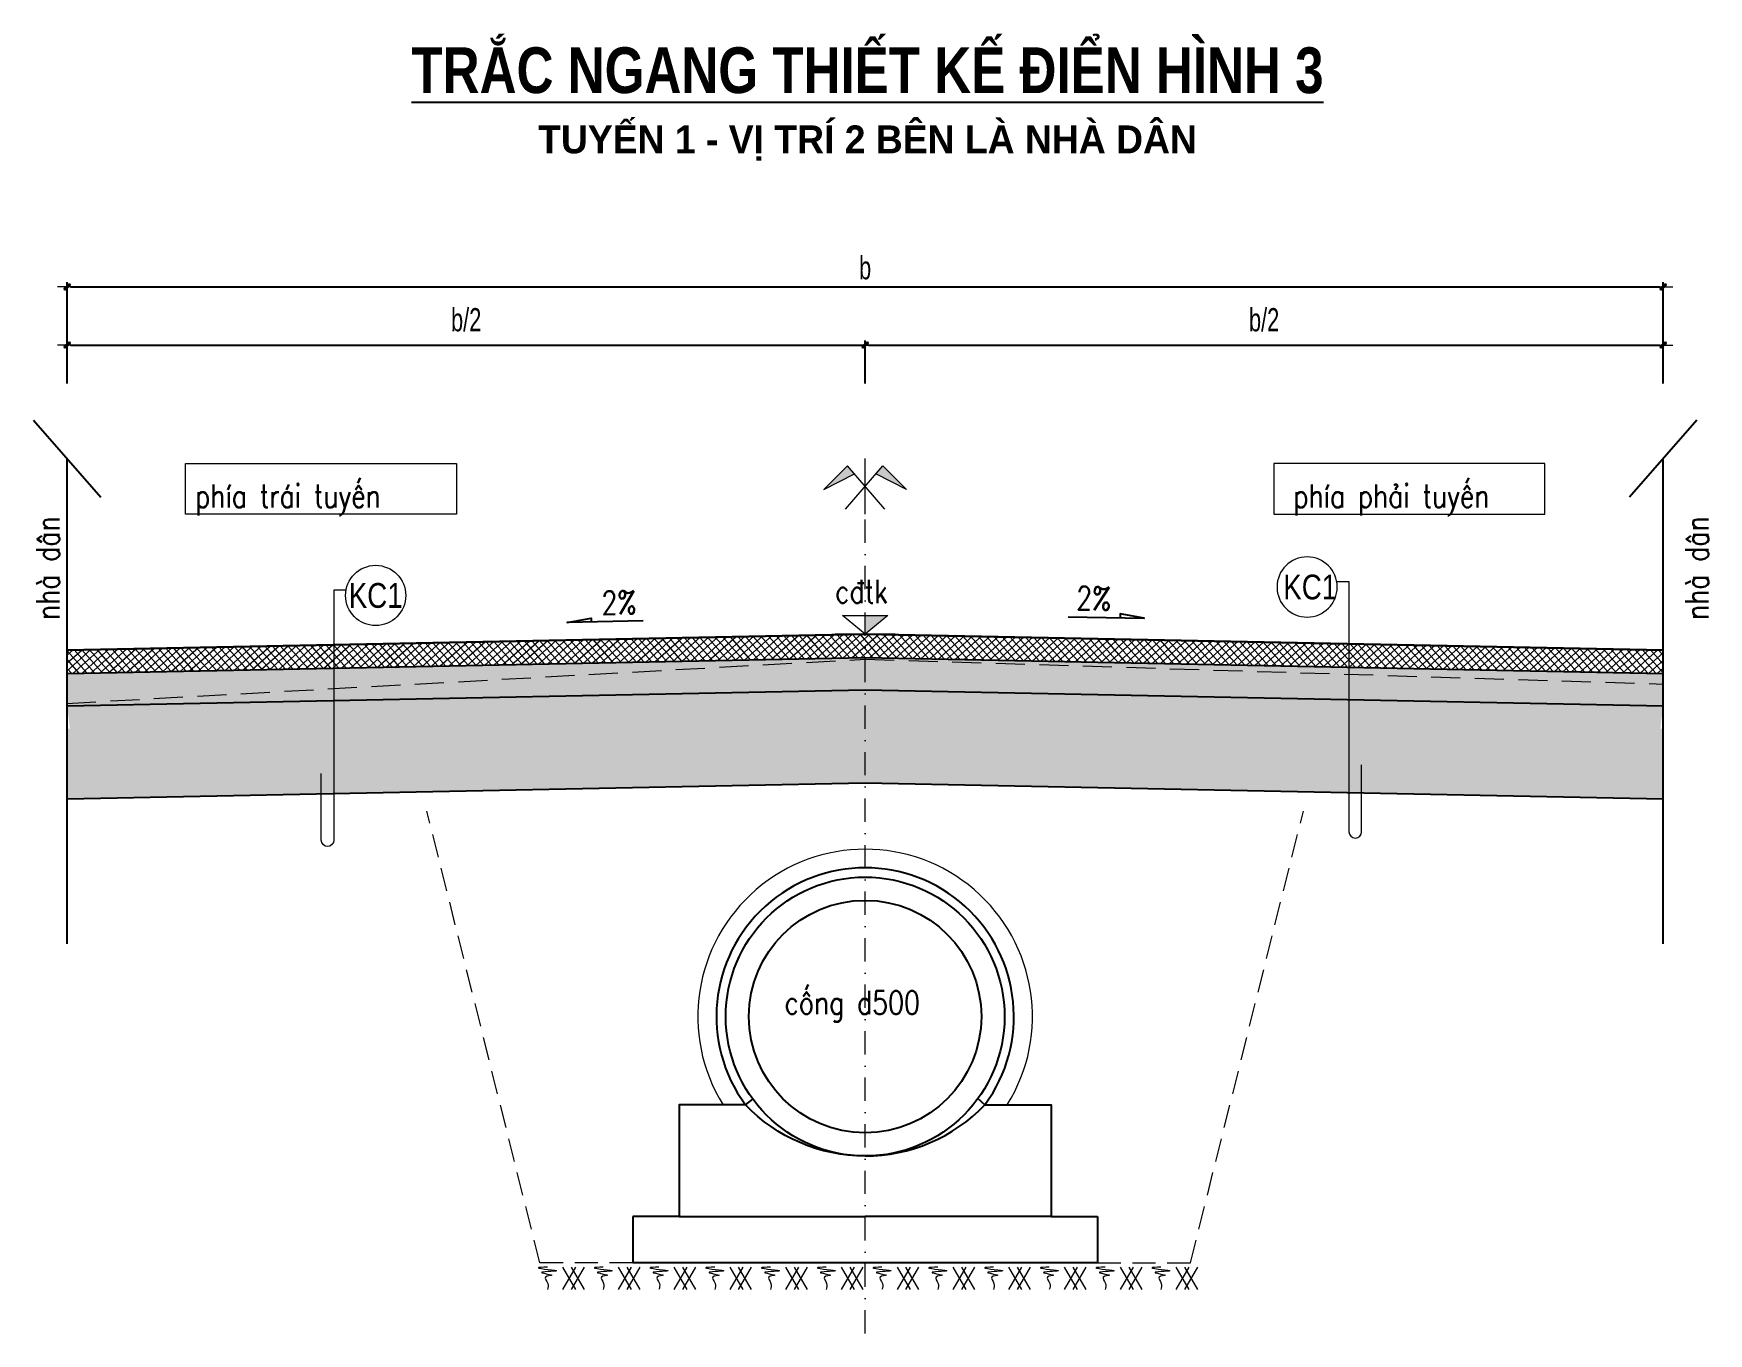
# Model space of a CAD drawing. Header units: millimetres. Extents: x -99113 to -65212, y 21211 to 34445.
# Drawn here: x -99113 to -95508, y 23989 to 26787 of the extents above; entities that cross this region are included whole.
import ezdxf
from ezdxf.enums import TextEntityAlignment as Align

# ---------------------------------------------------------------- set-up
doc = ezdxf.new("R2010")
doc.units = ezdxf.units.MM
doc.header["$MEASUREMENT"] = 0
doc.linetypes.add('DASHDOT', pattern=[1, 0.5, -0.25, 0, -0.25])
doc.linetypes.add('HIDDEN', pattern=[0.375, 0.25, -0.125])
for name, color, linetype, lineweight in [('LC Dim', 8, 'Continuous', 18), ('LC Hatch', 252, 'Continuous', 9), ('LC ISO', 153, 'Continuous', 13), ('LC MANH DUT', 35, 'HIDDEN', 5), ('LC Net dam 1', 30, 'Continuous', 30), ('LC Net khuat', 4, 'HIDDEN', 13), ('LC Net manh', 239, 'Continuous', 5), ('LC Net thay', 7, 'Continuous', 25), ('LC Net truc', 79, 'DASHDOT', 13), ('LC Text1', 3, 'Continuous', 20), ('LC Text2', 7, 'Continuous', 25)]:
    doc.layers.add(name, color=color, linetype=linetype, lineweight=lineweight)
doc.layers.add('NOI', color=4, linetype='Continuous')
doc.styles.add('General text 2', font='arial.ttf')
doc.styles.add('HOATBIF', font='hoatbif.shx', dxfattribs={"width": 0.7})
doc.styles.add('LC 1', font='')
doc.styles.add('LC 3', font='vnsimli.shx', dxfattribs={"width": 0.75})
doc.styles.add('LC3', font='', dxfattribs={"width": 0.8})
doc.styles.add('T1', font='Vnsimli.shx', dxfattribs={"width": 0.8})
doc.styles.get('LC 1').set_extended_font_data('.VnAvantH', bold=True)
doc.styles.get('LC3').set_extended_font_data('.VnArialH', bold=True)
doc.dimstyles.new('1-100(1-25)', dxfattribs={"dimscale": 25, "dimtxt": 2.5, "dimasz": 0.35, "dimexe": 0.5, "dimexo": 0, "dimgap": 0.8, "dimtad": 1, "dimdec": 0, "dimzin": 0, "dimdsep": 46, "dimtxsty": 'HOATBIF', "dimblk1": 'DOT', "dimblk2": 'DOT', "dimsah": 1, "dimcen": -1, "dimdle": 1, "dimclrd": 256, "dimclre": 256, "dimclrt": 4, "dimadec": 3, "dimazin": 2, "dimtfac": 0.3333333333333333, "dimtdec": 0, "dimtix": 1, "dimtmove": 2, "dimatfit": 3, "dimldrblk": 'DOT', "dimfxl": 1, "dimtvp": 0.8333333333333331, "dimtolj": 1, "dimtzin": 0, "dimarcsym": 0})

# ---------------------------------------------------------------- blocks, each defined once
blk = doc.blocks.new('DXicon')
at = {"layer": 'LC Hatch', "ltscale": 50}
for points in [[(-1.154349116972298, 4.387132476264014), (-1.900887965879519, 5.256356237832733), (-4.44734485198569, 2.692980493407958)], [(4.447344852000242, 2.692980493397044), (1.900887965864968, 5.25635623783819), (1.154349116972298, 4.387132476258557)]]:
    blk.add_hatch(color=252, dxfattribs=at).paths.add_polyline_path(points)
at = {"layer": 'LC Net manh', "color": 8, "ltscale": 50}
for p, q in [((7.275957614183426e-12, 0.04307960732694482), (7.275957614183426e-12, 6.043079607326945)), ((-1.900887965864968, 5.25635623783819), (-4.447344851971138, 2.692980493418872)), ((-4.447344851971138, 2.692980493418872), (-1.154349116972298, 4.387132476264014)), ((-2.127212733117631, 0.5662843859008717), (1.900887965879519, 5.25635623783819)), ((2.127212733117631, 0.5662843859008717), (-1.900887965864968, 5.25635623783819)), ((4.44734485198569, 2.692980493418872), (1.15434911698685, 4.387132476264014)), ((1.900887965879519, 5.25635623783819), (4.44734485198569, 2.692980493418872))]:
    blk.add_line(p, q, dxfattribs=at)
blk = doc.blocks.new('Caodo1')
at = {"layer": 'LC Text1'}
blk.add_hatch(color=4, dxfattribs=at).paths.add_polyline_path([(3.638e-12, 200.210680454169), (3.638e-12, 3.166521039738275e-15), (243.3882687822297, 200.210680454169)])
at = {"layer": 'LC Text1', "color": 4}
for p, q in [((3.638e-12, 0), (3.638e-12, 200.2106804541654)), ((323.6303984126134, 0), (-323.6303984126098, 0))]:
    blk.add_line(p, q, dxfattribs=at)
blk.add_lwpolyline([(-243.3882687822297, 200.210680454169), (243.3882687822297, 200.210680454169), (3.638e-12, 0), (3.638e-12, 0)], close=True, dxfattribs=at)
at = {"layer": 'LC Text1', "color": 4, "style": 'T1', "width": 0.8}
blk.add_attdef('%%P0,00', text='', height=250, dxfattribs=at).set_placement((-39.04586973765618, 459.5053816559738), align=Align.MIDDLE_CENTER)
blk = doc.blocks.new('*U5')
at = {"layer": 'LC ISO'}
blk.add_circle((0, 0), 4.25, dxfattribs=at)
at = {"layer": 'LC Text1', "style": 'General text 2', "width": 0.8, "flags": 8}
blk.add_attdef('SYMBOL', text='', height=3.5, dxfattribs=at).set_placement((0, 0), align=Align.MIDDLE_CENTER)
blk = doc.blocks.new('DOT')
at = {"layer": 'LC Dim'}
blk.add_line((-3, 0), (3, 0), dxfattribs=at)
at = {"layer": 'LC Dim', "color": 4}
blk.add_line((-1, -1), (1, 1), dxfattribs=at)
blk.add_lwpolyline([(0.5, 1), (-1, -0.5), (-0.5, -1), (1, 0.5)], close=True, dxfattribs=at)
blk = doc.blocks.new('*D27')
at = {"layer": 'Defpoints', "color": 0, "transparency": 16777216}
for p in [(-97323.12833086653, 26116.18855099476), (-99040.17853527227, 26033.55800208036), (-97323.12833086653, 26033.55800208036)]:
    blk.add_point(p, dxfattribs=at)
at = {"layer": 'LC Dim', "lineweight": -2, "transparency": 16777216}
for p, q in [((-99040.17853527227, 26033.55800208036), (-99040.17853527227, 26126.18855099476)), ((-99033.17853527227, 26116.18855099476), (-97330.12833086653, 26116.18855099476)), ((-97323.12833086653, 26033.55800208036), (-97323.12833086653, 26126.18855099476))]:
    blk.add_line(p, q, dxfattribs=at)
at = {"layer": 'LC Dim', "lineweight": -2, "transparency": 16777216, "xscale": 7, "yscale": 7, "zscale": 7, "rotation": 180}
blk.add_blockref('DOT', (-99040.17853527227, 26116.18855099476), dxfattribs=at)
at = {"layer": 'LC Dim', "lineweight": -2, "transparency": 16777216, "xscale": 7, "yscale": 7, "zscale": 7}
blk.add_blockref('DOT', (-97323.12833086653, 26116.18855099476), dxfattribs=at)
at = {"layer": 'LC Dim', "color": 4, "transparency": 16777216, "insert": (-98181.6534330694, 26170.28378909), "char_height": 50, "attachment_point": 5, "style": 'HOATBIF'}
blk.add_mtext('\\A1;b/2', dxfattribs=at)
blk = doc.blocks.new('_Dot')
at = {"color": 0, "linetype": 'ByBlock', "lineweight": -2}
blk.add_line((-0.5, 0), (-1, 0), dxfattribs=at)
at = {"color": 0, "linetype": 'ByBlock', "const_width": 0.5}
blk.add_lwpolyline([(-0.25, 0, 1), (0.25, 0, 1)], format="xyb", close=True, dxfattribs=at)
blk = doc.blocks.new('*D28')
at = {"layer": 'Defpoints', "color": 0, "transparency": 16777216}
for p in [(-95606.07812646078, 26116.18855099476), (-97323.12833086653, 26033.55800208036), (-95606.07812646078, 26033.55800208036)]:
    blk.add_point(p, dxfattribs=at)
at = {"layer": 'LC Dim', "lineweight": -2, "transparency": 16777216}
for p, q in [((-97323.12833086653, 26033.55800208036), (-97323.12833086653, 26126.18855099476)), ((-97316.12833086653, 26116.18855099476), (-95613.07812646078, 26116.18855099476)), ((-95606.07812646078, 26033.55800208036), (-95606.07812646078, 26126.18855099476))]:
    blk.add_line(p, q, dxfattribs=at)
at = {"layer": 'LC Dim', "lineweight": -2, "transparency": 16777216, "xscale": 7, "yscale": 7, "zscale": 7, "rotation": 180}
blk.add_blockref('DOT', (-97323.12833086653, 26116.18855099476), dxfattribs=at)
at = {"layer": 'LC Dim', "lineweight": -2, "transparency": 16777216, "xscale": 7, "yscale": 7, "zscale": 7}
blk.add_blockref('DOT', (-95606.07812646078, 26116.18855099476), dxfattribs=at)
at = {"layer": 'LC Dim', "color": 4, "transparency": 16777216, "insert": (-96464.60322866365, 26170.28378909), "char_height": 50, "attachment_point": 5, "style": 'HOATBIF'}
blk.add_mtext('\\A1;b/2', dxfattribs=at)
blk = doc.blocks.new('*D29')
at = {"layer": 'Defpoints', "color": 0, "transparency": 16777216}
for p in [(-95606.07812646078, 26241.18855099476), (-99040.17853527227, 26033.55800208036), (-95606.07812646078, 26033.55800208036)]:
    blk.add_point(p, dxfattribs=at)
at = {"layer": 'LC Dim', "lineweight": -2, "transparency": 16777216}
for p, q in [((-99040.17853527227, 26033.55800208036), (-99040.17853527227, 26251.18855099476)), ((-99033.17853527227, 26241.18855099476), (-95613.07812646078, 26241.18855099476)), ((-95606.07812646078, 26033.55800208036), (-95606.07812646078, 26251.18855099476))]:
    blk.add_line(p, q, dxfattribs=at)
at = {"layer": 'LC Dim', "lineweight": -2, "transparency": 16777216, "xscale": 7, "yscale": 7, "zscale": 7, "rotation": 180}
blk.add_blockref('DOT', (-99040.17853527227, 26241.18855099476), dxfattribs=at)
at = {"layer": 'LC Dim', "lineweight": -2, "transparency": 16777216, "xscale": 7, "yscale": 7, "zscale": 7}
blk.add_blockref('DOT', (-95606.07812646078, 26241.18855099476), dxfattribs=at)
at = {"layer": 'LC Dim', "color": 4, "transparency": 16777216, "insert": (-97323.12833086652, 26282.18855099476), "char_height": 50, "attachment_point": 5, "style": 'HOATBIF'}
blk.add_mtext('\\A1;b', dxfattribs=at)
blk = doc.blocks.new('TIEUDE1')
at = {"layer": 'LC Text2', "color": 7, "style": 'LC 1'}
blk.add_attdef('TIªU§Ò', text='', height=5, dxfattribs=at).set_placement((0, 0), align=Align.BOTTOM_CENTER)
blk.add_attdef('TL', text='', height=3, dxfattribs=at).set_placement((0, -2), align=Align.TOP_CENTER)
blk = doc.blocks.new('mat dat')
at = {"layer": 'LC Net manh'}
for p, q in [((2.00000000003638, 1.818989403545856e-12), (3.732050807600899, -2.999999999998181)), ((3.732050807600899, 1.818989403545856e-12), (2.00000000003638, -2.999999999998181)), ((3.14573417804786, 1.818989403545856e-12), (4.877784985619655, -2.999999999998181)), ((4.877784985619655, 1.818989403545856e-12), (3.14573417804786, -2.999999999998181))]:
    blk.add_line(p, q, dxfattribs=at)
blk.add_spline([(3.637978807091713e-11, 1.818989403545856e-12), (-1.212821380155219, -0.1153853967716714), (1.212817757594166, -0.5192312380622752), (-0.7507943602031446, -0.75), (0.5775310579992947, -1.096154158707577), (-0.2310153212529258, -1.326922920643483), (0.05775201904179994, -2.192308317416973), (3.637978807091713e-11, -2.999999999998181)], degree=3, dxfattribs=at)
blk = doc.blocks.new('*U25')
at = {"layer": 'LC Net manh', "xscale": 16.16576126750787, "yscale": 16.16576126750787, "zscale": 16.16576126750787}
blk.add_blockref('mat dat', (-28.63747561891214, 24.2486419012324), dxfattribs=at)
blk = doc.blocks.new('*U26')
at = {"layer": 'LC Net manh', "color": 0, "linetype": 'ByBlock', "lineweight": -2, "transparency": 16777216}
for p in [(0, 0), (120, 0), (240.0000000000001, 0), (360.0000000000001, 0), (480.0000000000001, 0), (600.0000000000001, 0), (720.0000000000002, 0), (840.0000000000002, 0), (960.0000000000002, 0), (1080, 0), (1200, 0), (1320, 0)]:
    blk.add_blockref('*U25', p, dxfattribs=at)
blk = doc.blocks.new('CONGD500')
at = {"layer": 'LC Dim', "ltscale": 100}
blk.add_arc((0, 0), 360, 328.1445691756068, 211.8554308243932, dxfattribs=at)
at = {"layer": 'LC MANH DUT', "ltscale": 200}
for points in [[(-499.9878637912479, -530.0000000009968), (-699.987863791248, -530.0000000009968), (-943.0096044200473, 442.086962514255)], [(499.9878637912479, -530.0000000009968), (699.987863791248, -530.0000000009968), (943.0096044200473, 442.086962514255)]]:
    blk.add_lwpolyline(points, dxfattribs=at)
at = {"layer": 'LC Net thay'}
for p, q in [((-257.4878637910733, -190.0000000001091), (-241.8596542631567, -177.4934016793413)), ((257.4878637912479, -190.0000000009968), (242.6063762765116, -176.4713749875082)), ((-399.9878637912479, -430.0000000009968), (-499.9878637912479, -430.0000000009968)), ((-499.9878637912479, -430.0000000009968), (-499.9878637912479, -530.0000000009968)), ((399.9878637912479, -430.0000000009968), (499.9878637912479, -430.0000000009968)), ((499.9878637912479, -430.0000000009968), (499.9878637912479, -530.0000000009968)), ((499.9878637912479, -530.0000000009968), (-499.9878637912479, -530))]:
    blk.add_line(p, q, dxfattribs=at)
for points in [[(-1.455191522836685e-11, -300.1017067594512, -0.2048297771005066), (-257.4878637910733, -190.0000000008295), (-394.9878637912479, -190.0000000009968), (-399.9878637912479, -190.0000000009968), (-399.9878637912479, -430.0000000009968), (-1.455191522836685e-11, -430)], [(0, -300.1017067594512, 0.2048297771005066), (257.4878637910733, -190.0000000008295), (394.9878637912479, -190.0000000009968), (399.9878637912479, -190.0000000009968), (399.9878637912479, -430.0000000009968), (0, -430)]]:
    blk.add_lwpolyline(points, format="xyb", dxfattribs=at)
for radius in [300, 250]:
    blk.add_circle((0, 0), radius, dxfattribs=at)
blk.add_arc((0, 0), 320, 323.5764263575319, 216.4235736424681, dxfattribs=at)
at = {"layer": 'LC Net manh'}
blk.add_blockref('*U26', (-655.1548439420876, -563.3272894047259), dxfattribs=at)

msp = doc.modelspace()

# ---------------------------------------------------------------- hatches: boundary and pattern name
at = {"layer": 'LC Hatch', "ltscale": 2}
h = msp.add_hatch(dxfattribs=at)
h.set_pattern_fill('ANSI37', color=256, scale=100, angle=-3.420554637738544, style=0)
h.set_pattern_definition([(41.57944536226145, (428.1969526317262, 2489.240757274252), (-8.295723753529897, 9.350452791449184), []), (131.5794453622615, (428.1969526317262, 2489.240757274252), (-9.350452791449182, -8.295723753529895), [])])
h.paths.add_polyline_path([(-95606.07812646098, 25409.71703342298), (-95606.07812646095, 25459.71703342298), (-97323.12833086653, 25494.05803751109), (-99040.17853527227, 25459.71703342298), (-99040.17853527227, 25409.71703342298), (-97323.12833086653, 25444.05803751109)])
at = {"layer": 'LC Hatch'}
h = msp.add_hatch(dxfattribs=at)
h.set_pattern_fill('AR-CONC', color=256, scale=3.75, angle=-3.420554637738544, style=0)
h.set_pattern_definition([(46.57944536226145, (428.1969526317262, 2489.240757274252), (26.70893628845909, -3.953823759861138), [2.8125, -30.9375]), (351.5794453622614, (428.1969526317262, 2489.240757274252), (-3.510937146935201, 28.46739828694888), [2.25, -24.75]), (97.03088982226146, (430.4226972906654, 2488.911271984689), (23.19799903956358, 24.51357424208389), [2.390257199999997, -26.29282919999998]), (42.76364536226146, (428.6444362647417, 2496.727395932434), (39.57991517355842, -8.58378037106958), [4.21875, -46.40625]), (93.21508085226137, (431.9427612353538, 2496.012079716576), (37.16689192639713, 34.37314025560197), [3.585387824999999, -39.43926599999998]), (347.7636093522614, (428.6444362647417, 2496.727395932434), (37.16689190208003, 34.37314023810065), [3.375, -37.1250000375]), (17.57944536226146, (432.2758846855795, 2494.631994451381), (21.44331023907765, -16.406841438122), [2.8125, -30.9375]), (322.5794453622615, (432.2758846855795, 2494.631994451381), (10.73053373365961, 26.60028365766619), [2.25, -24.75]), (68.03089010226145, (434.0628271931528, 2493.264757673953), (32.17384369557362, 10.1934421769366), [2.390257125, -26.2928292]), (34.07944536226146, (428.1969526317262, 2489.240757274252), (1.200004970087716, 12.43407329465147), [0, -24.45, 0, -25.125, 0, -24.84375]), (4.07944536226146, (428.1969526317262, 2489.240757274252), (10.7299967727084, 14.17549328533816), [0, -14.32499999999999, 0, -23.88749999999997, 0, -9.468749999999988]), (324.0794453622614, (419.8493505278529, 2489.739701525065), (19.93221375653621, -2.038684888904785), [0, -9.375, 0, -29.25, 0, -38.8125]), (314.0794453622614, (416.1060311987621, 2489.963443341574), (22.05449730746388, 2.442417824117876), [0, -12.1875, 0, -19.425, 0, -27.5625])])
h.paths.add_polyline_path([(-95606.0781264608, 25339.71703342297), (-95606.07812646098, 25409.71703342298), (-97323.12833086653, 25444.05803751109), (-99040.17853527227, 25409.71703342298), (-99040.17853527227, 25339.71703342297), (-97323.12833086653, 25374.05803751109)])
h = msp.add_hatch(dxfattribs=at)
h.set_pattern_fill('HONEY', color=256, scale=200, angle=-3.420554637738544, style=0)
h.set_pattern_definition([(356.5794453622615, (428.1969526317262, 2489.240757274252), (38.72496727080856, 19.37464605805241), [25, -50]), (116.5794453622615, (428.1969526317262, 2489.240757274252), (-36.14141931100968, 23.84948238821495), [25, -50]), (56.57944536226145, (428.1969526317262, 2489.240757274252), (2.583547959798869, 43.22412844626736), [-50, 25])])
h.paths.add_polyline_path([(-95606.07812646116, 25139.71703342298), (-95606.07812646106, 25290.17658396591), (-95611.96088563313, 25290.77644104511), (-95606.0781264608, 25339.71703342297), (-97323.12833086653, 25374.05803751109), (-99040.17853527227, 25339.71703342297), (-99034.29577609993, 25290.77644104511), (-99040.17853527225, 25290.17658396589), (-99040.17853527227, 25139.71703342298), (-97323.12833086653, 25174.05803751109)])

# ---------------------------------------------------------------- linework, layer by layer
for points in [[(-98785.86207697078, 25861.24093768778), (-98202.22453764193, 25861.24093768778), (-98202.22453764193, 25751.98384587355), (-98785.86207697078, 25751.98384587355)], [(-95860.39458476231, 25861.24093768783), (-96444.03212409116, 25861.24093768781), (-96444.03212409116, 25751.98384587358), (-95860.39458476231, 25751.9838458736)]]:
    msp.add_lwpolyline(points, close=True, dxfattribs=at)
at = {"layer": 'LC Net dam 1', "lineweight": 30}
msp.add_lwpolyline([(-99040.17853527227, 25459.71703342297), (-97323.12833086653, 25494.05803751109), (-95606.07812646097, 25459.71703342298)], dxfattribs=at)
at = {"layer": 'LC Net khuat', "linetype": 'HIDDEN', "ltscale": 250}
msp.add_lwpolyline([(-99040.83151037263, 25345.14934626866), (-97323.12833086653, 25440.18857450749), (-95606.07812646101, 25386.75786680643)], dxfattribs=at)
at = {"layer": 'LC Net manh', "color": 252}
for points in [[(-96308.29407846036, 25607.09974992864), (-96282.07355590192, 25607.09974992864), (-96282.07355590192, 25068.84889799996, 0.9999999999999999), (-96254.9692153287, 25068.84889799996), (-96254.9692153287, 25212.55929315059)], [(-98440.18752227341, 25588.93651939213), (-98466.40804483184, 25588.93651939213), (-98466.40804483184, 25050.68566746345, -0.9999999999999999), (-98493.51238540506, 25050.68566746345), (-98493.51238540506, 25194.39606261408)]]:
    msp.add_lwpolyline(points, format="xyb", dxfattribs=at)
at = {"layer": 'LC Net thay', "ltscale": 250}
for p, q in [((-99112.67853527227, 25954.77789600673), (-98967.67853527227, 25788.88280469518)), ((-95533.57812646069, 25954.7778960057), (-95678.57812646078, 25788.88280469424)), ((-99040.17853527227, 24827.65101104792), (-99040.17853527227, 25871.83035035096)), ((-95606.07812646133, 24827.65101104694), (-95606.07812646074, 25871.83035034998))]:
    msp.add_line(p, q, dxfattribs=at)
for points in [[(-99040.17853527227, 25409.71703342297), (-97323.12833086653, 25444.05803751109), (-95606.078126461, 25409.71703342298)], [(-99040.17853527227, 25339.71703342297), (-97323.12833086653, 25374.05803751109), (-95606.0781264608, 25339.71703342297)], [(-99040.17853527227, 25139.71703342297), (-97323.12833086653, 25174.05803751109), (-95606.07812646116, 25139.71703342298)]]:
    msp.add_lwpolyline(points, dxfattribs=at)
at = {"layer": 'LC Net truc', "color": 1, "ltscale": 100}
msp.add_line((-97323.12833086653, 23989.21324687827), (-97323.12833086653, 25752.24775674589), dxfattribs=at)
at = {"layer": 'NOI'}
for points in [[(-97800.81873110523, 25522.40237554385), (-97964.069099654, 25519.13736817287), (-97912.64294313382, 25528.46140503683), (-97912.71846159695, 25520.16438093398)], [(-96886.3279523932, 25531.48404148255), (-96723.07758384442, 25528.21903411157), (-96774.50374036461, 25537.54307097553), (-96774.42822190149, 25529.24604687269)]]:
    msp.add_lwpolyline(points, dxfattribs=at)

# ---------------------------------------------------------------- block references
at = {"layer": 'LC Hatch', "xscale": 19.9999994814425, "yscale": 19.9999994814425, "zscale": 19.9999994814425}
msp.add_blockref('DXicon', (-97323.12833086668, 25751.38616462169), dxfattribs=at)
at = {"layer": 'LC Net manh'}
ref = msp.add_blockref('*U5', (-98376.42862163755, 25577.36749298828), dxfattribs=dict(at, xscale=15.24705842815456, yscale=15.24705842815456, zscale=15.24705842815456))
ref.add_attrib('SYMBOL', 'KC1', dxfattribs={"layer": 'LC Text1', "height": 53.36470449856005, "style": 'General text 2', "width": 0.7999999999997138}).set_placement((-98376.42862163755, 25577.36749298828), align=Align.MIDDLE_CENTER)
ref = msp.add_blockref('*U5', (-96372.05297909622, 25595.53072352479), dxfattribs=dict(at, xscale=-15.24705842815456, yscale=15.24705842815456, zscale=15.24705842815456))
ref.add_attrib('SYMBOL', 'KC1', dxfattribs={"layer": 'LC Text1', "height": 53.36470449856005, "style": 'General text 2', "width": 0.7999999999997138}).set_placement((-96365.4715748852, 25595.53072352479), align=Align.MIDDLE_CENTER)
at = {"layer": 'LC Net thay', "color": 2}
msp.add_blockref('CONGD500', (-97323.12833086652, 24671.28565066574), dxfattribs=at)
at = {"layer": 'LC Text1'}
ref = msp.add_blockref('Caodo1', (-97323.12833086653, 25494.05803751109), dxfattribs=dict(at, xscale=0.1999999948311597, yscale=0.1999999948311597, zscale=0.1999999948311597))
ref.add_attrib('%%P0,00', 'c®tk', dxfattribs={"layer": 'LC Text2', "height": 49.99999870346772, "style": 'T1', "width": 0.8}).set_placement((-97330.93750461152, 25585.95911145927), align=Align.MIDDLE_CENTER)
at = {"layer": 'LC Text2'}
ref = msp.add_blockref('TIEUDE1', (-97318.04662951051, 26628.7309477336), dxfattribs=dict(at, xscale=20.00000000004366, yscale=20.00000000004366, zscale=20.00000000004366))
ref.add_attrib('TIªU§Ò', '%%UTR¾C ngang thiÕt kÕ §IÓN H×NH 3', dxfattribs={"color": 7, "height": 98.4882920506366, "style": 'LC3', "width": 0.8}).set_placement((-97318.04662951051, 26628.7309477336), align=Align.BOTTOM_CENTER)
ref.add_attrib('TL', 'tuyÕn 1 - vÞ trÝ 2 bªn lµ nhµ d©n', dxfattribs={"color": 7, "height": 60.00000000004167, "style": 'LC 1'}).set_placement((-97318.04662951051, 26588.73094773271), align=Align.TOP_CENTER)

# ---------------------------------------------------------------- texts
at = {"layer": 'LC Text1', "color": 3, "style": 'LC 3', "width": 0.8}
for s, p in [('phÝa tr¸i tuyÕn', (-98764.7157165274, 25766.24093768778)), ('phÝa ph¶i tuyÕn', (-96401.54094520587, 25766.24093768782)), ('cèng d500', (-97496.51028930026, 24676.21556117011))]:
    msp.add_text(s, height=50.00000000001614, dxfattribs=at).set_placement(p)
for s, rotation, p in [('nhµ d©n', 90, (-99056.89089014496, 25524.69328447838)), ('nhµ d©n', 90, (-95508.41339063583, 25524.69328447739)), ('2%%%', 358.8542371618194, (-96869.4603913444, 25546.7549055111)), ('2%%%', 1.145762838173219, (-97890.05277268594, 25536.22590996175))]:
    msp.add_text(s, height=50.00000000001614, rotation=rotation, dxfattribs=at).set_placement(p)

# ---------------------------------------------------------------- dimensions: what is measured, and where the dimension line sits
at = {"layer": 'LC Dim', "color": 2}
for base, p1, p2, text, picture, middle in [((-95606.07812646078, 26241.18855099476), (-99040.17853527227, 26033.55800208036), (-95606.07812646078, 26033.55800208036), 'b', '*D29', (-97323.12833086652, 26282.18855099476)), ((-97323.12833086653, 26116.18855099476), (-99040.17853527227, 26033.55800208036), (-97323.12833086653, 26033.55800208036), 'b/2', '*D27', (-98181.6534330694, 26170.28378909)), ((-95606.07812646078, 26116.18855099476), (-97323.12833086653, 26033.55800208036), (-95606.07812646078, 26033.55800208036), 'b/2', '*D28', (-96464.60322866365, 26170.28378909))]:
    dim = msp.add_linear_dim(base=base, p1=p1, p2=p2, text=text, dimstyle='1-100(1-25)', override={"dimscale": 20, "dimfxl": 2, "dimarcsym": 1}, dxfattribs=at)
    dim.commit()
    dim.dimension.update_dxf_attribs({"geometry": picture, "text_midpoint": middle})

doc.saveas('drawing.dxf')
